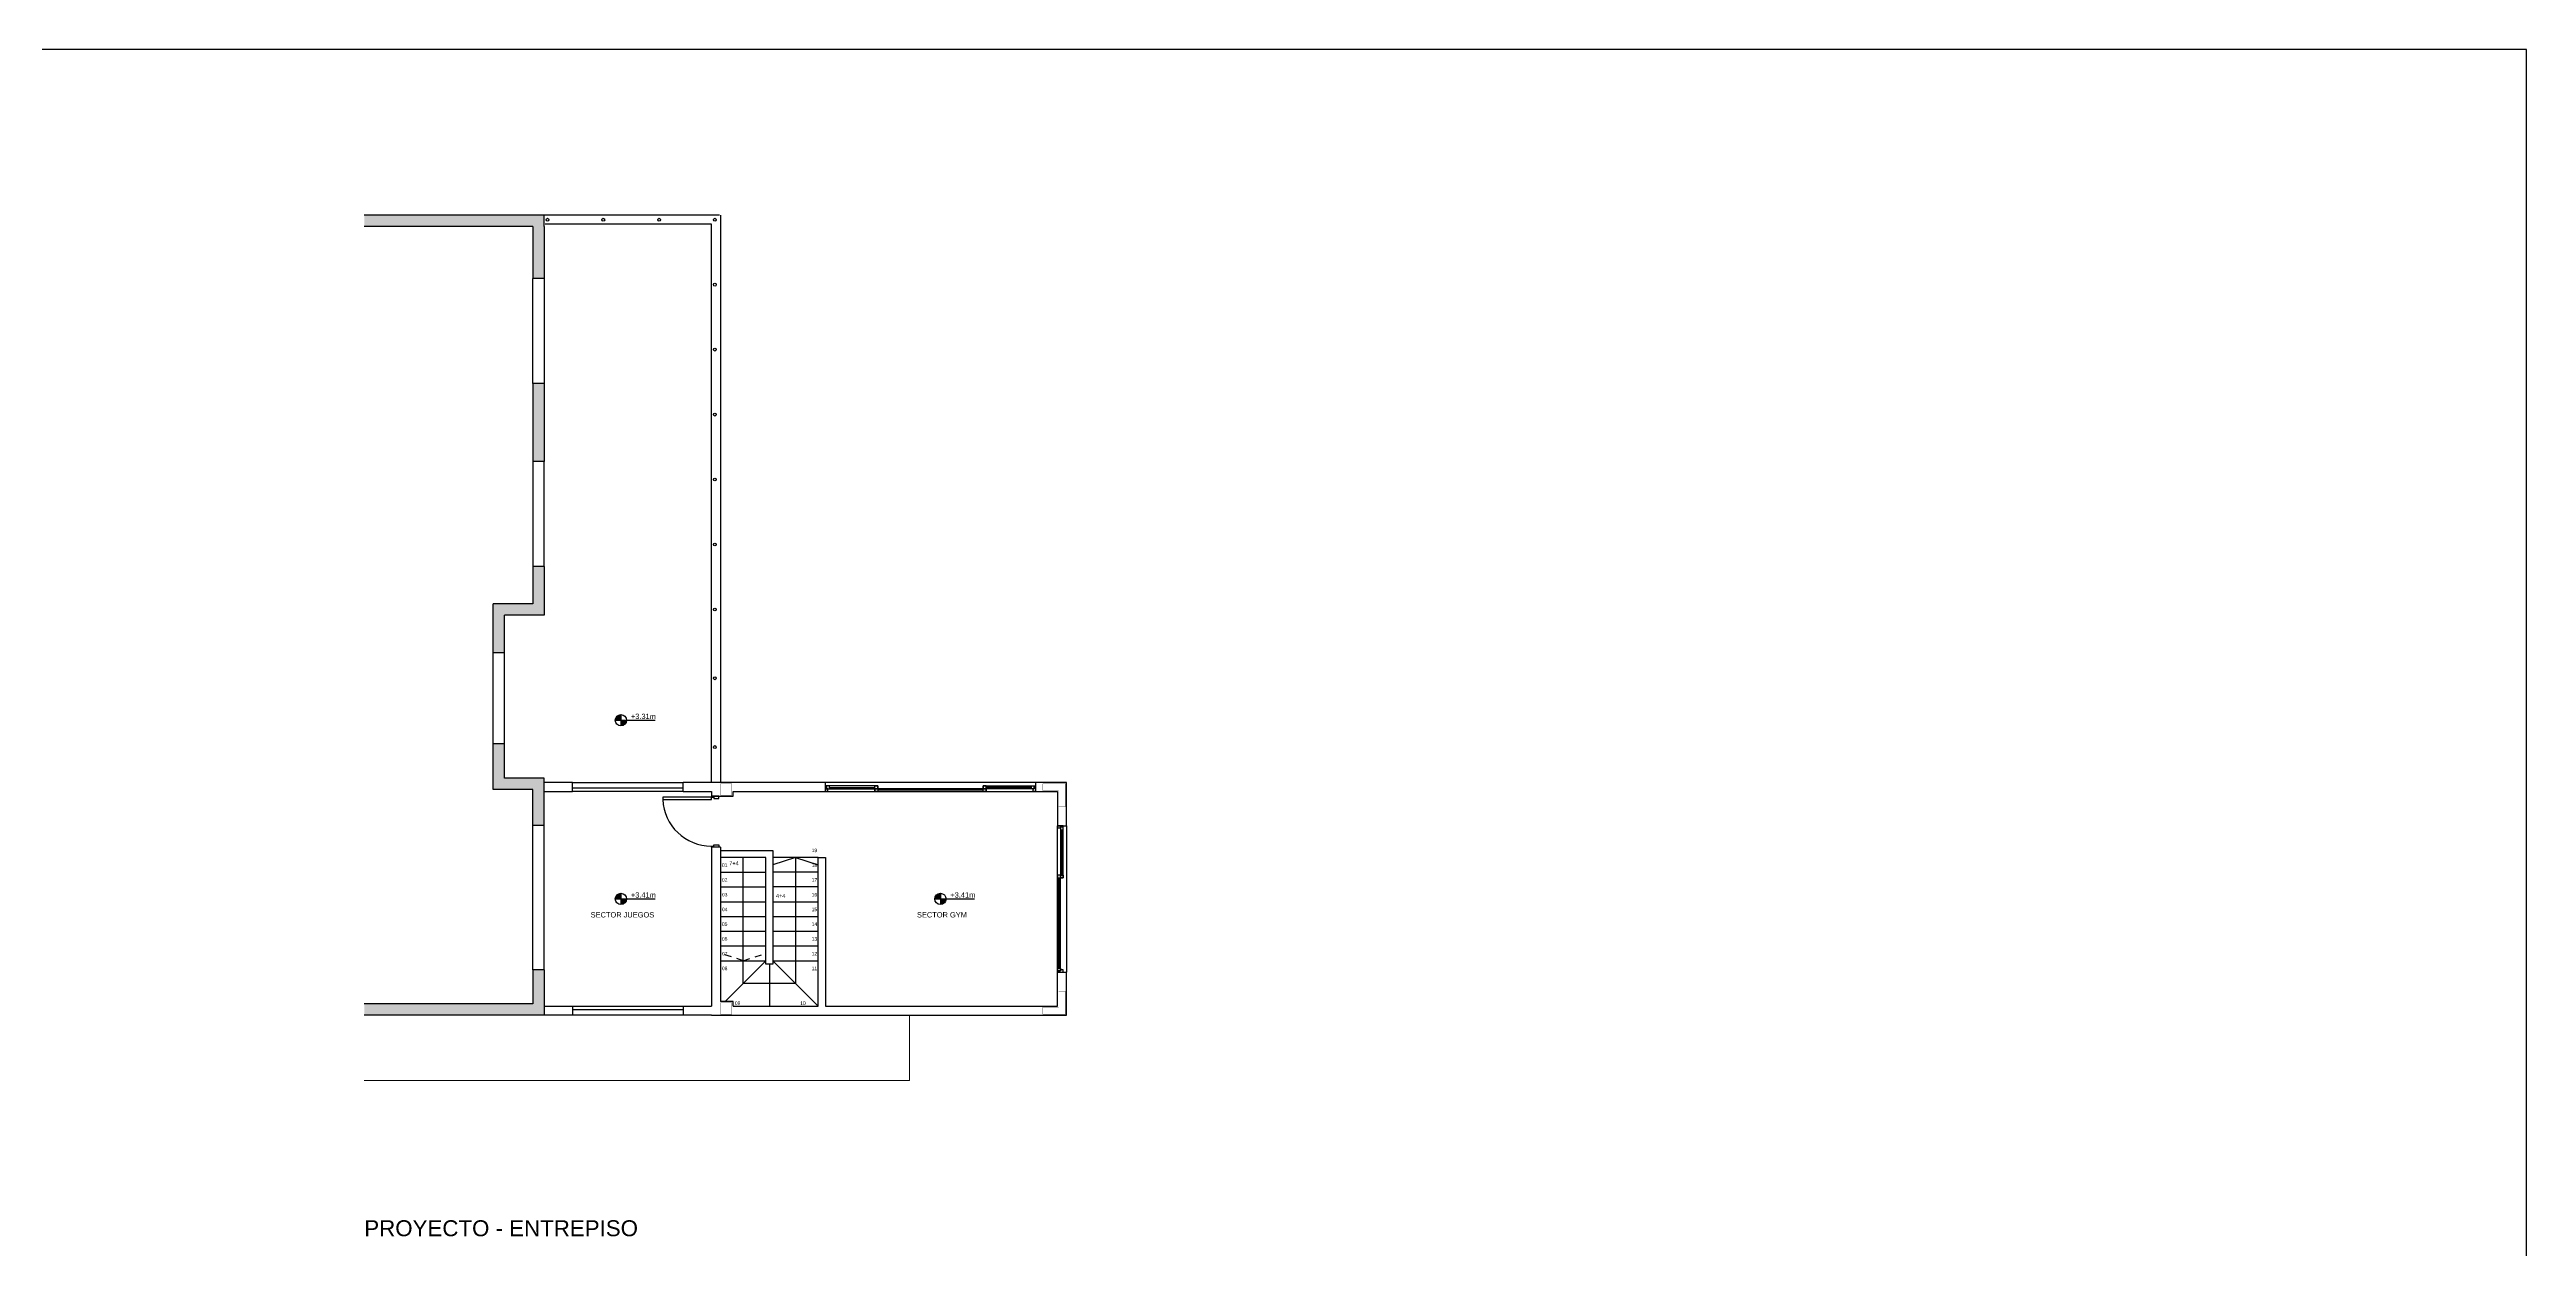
# Model space of a CAD drawing. Header units: millimetres. Extents: x 11902 to 12193, y 9935 to 10135.
# Drawn here: x 12024.78 to 12068.44, y 9992.33 to 10013.46 of the extents above; entities that cross this region are included whole.
import ezdxf

# ---------------------------------------------------------------- set-up
doc = ezdxf.new("R2010")
doc.units = ezdxf.units.MM
doc.linetypes.add('ACAD_ISO02W100', pattern=[15, 12, -3])
for name, color, linetype in [('0-HATCH', 7, 'Continuous'), ('01-MUROS', 7, 'Continuous'), ('02-CARPINTERÍAS', 62, 'Continuous'), ('03-PROYECCIONES', 14, 'Continuous')]:
    doc.layers.add(name, color=color, linetype=linetype)
doc.layers.add('06-SOLADOS', color=252, linetype='Continuous', lineweight=25)
doc.styles.get("Standard").update_dxf_attribs({"font": 'arial.ttf'})

msp = doc.modelspace()

# ---------------------------------------------------------------- hatches: boundary and pattern name
at = {"layer": '0-HATCH'}
h = msp.add_hatch(color=256, dxfattribs=at)
h.dxf.hatch_style = 1
h.paths.add_polyline_path([(12034.8525, 10001.7411, 0.4142136), (12034.7525, 10001.6411), (12034.8525, 10001.6411)])
h.paths.add_polyline_path([(12034.8525, 10001.6411), (12034.8525, 10001.5411, 0.4142136), (12034.9525, 10001.6411)])
h = msp.add_hatch(color=256, dxfattribs=at)
h.dxf.hatch_style = 1
h.paths.add_polyline_path([(12034.8525, 9998.5925, 0.4142136), (12034.7525, 9998.4925), (12034.8525, 9998.4925)])
h.paths.add_polyline_path([(12034.8525, 9998.4925), (12034.8525, 9998.3925, 0.4142136), (12034.9525, 9998.4925)])
h = msp.add_hatch(color=256, dxfattribs=at)
h.dxf.hatch_style = 1
h.paths.add_polyline_path([(12040.4829, 9998.5925, 0.4142136), (12040.3829, 9998.4925), (12040.4829, 9998.4925)])
h.paths.add_polyline_path([(12040.4829, 9998.4925), (12040.4829, 9998.3925, 0.4142136), (12040.5829, 9998.4925)])
at = {"layer": '01-MUROS'}
h = msp.add_hatch(color=253, dxfattribs=at)
h.dxf.hatch_style = 1
h.paths.add_polyline_path([(12030.3286, 9996.6425), (12030.3286, 9996.4425), (12033.4979, 9996.4425), (12033.4979, 9997.2425), (12033.2979, 9997.2425), (12033.2979, 9996.6425)])
h.paths.add_polyline_path([(12032.7979, 10000.6225), (12032.7979, 10001.2275), (12032.5979, 10001.2275), (12032.5979, 10000.4225), (12033.2979, 10000.4225), (12033.2979, 9999.7925), (12033.4979, 9999.7925), (12033.4979, 10000.6225)])
h.paths.add_polyline_path([(12032.5979, 10003.6925), (12032.5979, 10002.8275), (12032.7979, 10002.8275), (12032.7979, 10003.4925), (12033.4979, 10003.4925), (12033.4979, 10004.35), (12033.2979, 10004.35), (12033.2979, 10003.6925)])
h.paths.add_polyline_path([(12033.2979, 10007.575), (12033.2979, 10006.2), (12033.4979, 10006.2), (12033.4979, 10006.8875), (12033.4979, 10007.575)])
h.paths.add_polyline_path([(12030.3286, 10010.5425), (12030.3286, 10010.3425), (12033.2979, 10010.3425), (12033.2979, 10009.425), (12033.4979, 10009.425), (12033.4979, 10010.3425), (12033.4979, 10010.5425)])

# ---------------------------------------------------------------- linework, layer by layer
msp.add_line((12033.9979, 10000.5425), (12033.4979, 10000.5425))
at = {"color": 3}
msp.add_lwpolyline([(11996.9229, 9963.439), (12068.4403, 9963.439), (12068.4403, 10013.4612), (11996.9229, 10013.4612)], close=True, dxfattribs=at)
msp.add_lwpolyline([(12036.4479, 10000.3825), (12036.4479, 10000.3025), (12036.8279, 10000.3025), (12036.8279, 10000.3825), (12038.4579, 10000.3825), (12038.4579, 10000.5425), (12035.9479, 10000.5425)])
at = {"color": 97, "true_color": 0x2e8c22, "const_width": 0.005}
for points in [[(12036.6079, 10000.5225), (12036.6079, 10000.3225), (12036.8079, 10000.3225), (12036.8079, 10000.5225)], [(12036.6079, 9996.6625), (12036.6079, 9996.4625), (12036.8079, 9996.4625), (12036.8079, 9996.6625)]]:
    msp.add_lwpolyline(points, close=True, dxfattribs=at)
for points in [[(12042.6879, 10000.5225), (12042.2879, 10000.5225), (12042.2879, 10000.4025), (12042.5679, 10000.4025), (12042.5679, 10000.1225), (12042.6879, 10000.1225), (12042.6879, 10000.5225)], [(12042.6879, 9996.4625), (12042.2879, 9996.4625), (12042.2879, 9996.5825), (12042.5679, 9996.5825), (12042.5679, 9996.8625), (12042.6879, 9996.8625), (12042.6879, 9996.4625)]]:
    msp.add_lwpolyline(points, dxfattribs=at)
at = {"layer": '0-HATCH'}
for p, q in [((12034.8525, 10001.7411), (12034.8525, 10001.5411)), ((12034.7525, 10001.6411), (12035.4525, 10001.6411)), ((12034.7525, 9998.4925), (12035.4525, 9998.4925)), ((12034.8525, 9998.5925), (12034.8525, 9998.3925)), ((12040.3829, 9998.4925), (12041.0829, 9998.4925)), ((12040.4829, 9998.5925), (12040.4829, 9998.3925)), ((12033.9979, 9996.4425), (12030.3286, 9996.4425)), ((12036.4479, 9996.4425), (12035.9479, 9996.4425))]:
    msp.add_line(p, q, dxfattribs=at)
for centre in [(12034.8525, 10001.6411), (12034.8525, 9998.4925), (12040.4829, 9998.4925)]:
    msp.add_circle(centre, 0.1, dxfattribs=at)
at = {"layer": '01-MUROS'}
for p, q in [((12036.5879, 10010.5425), (12033.4979, 10010.5425)), ((12036.6079, 10010.5425), (12036.6079, 10000.5425)), ((12033.2979, 10010.3425), (12030.3286, 10010.3425)), ((12033.2979, 10010.3425), (12033.2979, 10009.425)), ((12033.4979, 10010.3425), (12033.4979, 10009.425)), ((12033.4979, 10009.425), (12033.2979, 10009.425)), ((12033.2979, 10007.575), (12033.2979, 10006.2)), ((12033.4979, 10007.575), (12033.2979, 10007.575)), ((12033.4979, 10007.575), (12033.4979, 10006.2)), ((12033.4979, 10006.8875), (12033.4979, 10006.2)), ((12033.4979, 10006.2), (12033.2979, 10006.2)), ((12033.2979, 10004.35), (12033.2979, 10003.6925)), ((12033.4979, 10004.35), (12033.2979, 10004.35)), ((12033.4979, 10004.35), (12033.4979, 10003.4925)), ((12033.4979, 10004.35), (12033.4979, 10003.6925)), ((12033.2979, 10003.6925), (12032.5979, 10003.6925)), ((12032.5979, 10002.8275), (12032.5979, 10003.6925)), ((12033.4979, 10003.4925), (12032.7979, 10003.4925)), ((12032.7979, 10002.8275), (12032.7979, 10003.4925)), ((12032.7979, 10002.8275), (12032.5979, 10002.8275)), ((12032.5979, 10000.4225), (12032.5979, 10001.2275)), ((12032.7979, 10001.2275), (12032.5979, 10001.2275)), ((12032.7979, 10000.6225), (12032.7979, 10001.2275)), ((12033.2979, 10000.4225), (12032.5979, 10000.4225)), ((12033.4979, 10000.6225), (12032.7979, 10000.6225)), ((12033.2979, 9999.7925), (12033.2979, 10000.4225)), ((12033.4979, 9999.7925), (12033.4979, 10000.6225)), ((12033.9979, 10000.3825), (12033.9979, 10000.5425)), ((12033.2979, 9997.2425), (12033.2979, 9999.7925)), ((12033.2979, 9999.7925), (12033.4979, 9999.7925)), ((12033.4979, 9997.2425), (12033.4979, 9999.7925)), ((12038.3279, 9999.2225), (12038.4579, 9999.2225)), ((12038.4579, 9999.2225), (12038.4579, 9996.6025)), ((12033.4979, 9997.2425), (12033.2979, 9997.2425)), ((12033.2979, 9997.2425), (12033.2979, 9996.6425)), ((12033.4979, 9997.2425), (12033.4979, 9996.4425)), ((12042.5479, 9997.2025), (12042.7079, 9997.2025)), ((12042.7079, 9996.4425), (12042.7079, 9997.2025)), ((12033.2979, 9996.6425), (12030.3286, 9996.6425)), ((12033.9979, 9996.6025), (12033.9979, 9996.4425))]:
    msp.add_line(p, q, dxfattribs=at)
for points in [[(12033.4979, 10010.3425), (12033.4979, 10010.3425), (12033.4979, 10010.5425), (12030.3286, 10010.5425)], [(12036.4479, 10000.5425), (12036.4479, 10010.3825), (12033.5179, 10010.3825)], [(12033.4979, 10000.3825), (12033.9979, 10000.3825)], [(12035.9479, 10000.3825), (12035.9479, 10000.5425)], [(12035.9479, 10000.3825), (12036.4479, 10000.3825)], [(12036.6079, 9999.4025), (12036.4479, 9999.4025), (12036.4479, 9996.6025)], [(12036.6079, 9999.4025), (12036.6079, 9996.6825)], [(12036.8279, 9996.6025), (12038.3279, 9996.6025), (12038.3279, 9999.2225)], [(12038.4579, 9996.6025), (12042.5479, 9996.6025), (12042.5479, 9997.2025)], [(12033.4979, 9996.6025), (12033.9979, 9996.6025)], [(12035.9479, 9996.6025), (12035.9479, 9996.4425)], [(12035.9479, 9996.6025), (12036.4479, 9996.6025)], [(12036.4479, 9996.4425), (12042.7079, 9996.4425)], [(12036.8279, 9996.6025), (12036.8279, 9996.6825), (12036.6079, 9996.6825)]]:
    msp.add_lwpolyline(points, dxfattribs=at)
msp.add_lwpolyline([(12042.1579, 10000.3825), (12042.5479, 10000.3825), (12042.5479, 9999.7825), (12042.7079, 9999.7825), (12042.7079, 10000.5425), (12042.1579, 10000.5425)], close=True, dxfattribs=at)
at = {"layer": '02-CARPINTERÍAS'}
for p, q in [((12033.2979, 10007.575), (12033.2979, 10009.425)), ((12033.4979, 10009.425), (12033.4979, 10007.575)), ((12033.2979, 10006.2), (12033.2979, 10004.35)), ((12033.4979, 10004.35), (12033.4979, 10006.2)), ((12032.5979, 10001.2275), (12032.5979, 10002.8275)), ((12032.7979, 10001.2275), (12032.7979, 10002.8275)), ((12033.9979, 10000.5425), (12035.9479, 10000.5425)), ((12035.9479, 10000.4425), (12033.9979, 10000.4425)), ((12035.9479, 10000.3825), (12033.9979, 10000.3825)), ((12042.1579, 10000.5425), (12038.4579, 10000.5425)), ((12038.4579, 10000.3825), (12042.1579, 10000.3825)), ((12038.4579, 10000.3825), (12042.1579, 10000.3825)), ((12038.5279, 10000.4575), (12039.3279, 10000.4575)), ((12041.2379, 10000.4075), (12039.3779, 10000.4075)), ((12042.0879, 10000.4575), (12041.2879, 10000.4575)), ((12042.5479, 9997.2025), (12042.5479, 9999.7825)), ((12042.5479, 9997.2025), (12042.5479, 9999.7825)), ((12042.5479, 9997.2025), (12042.5479, 9999.7825)), ((12042.6229, 9999.7125), (12042.6229, 9998.9125)), ((12042.7079, 9999.7825), (12042.7079, 9997.2025)), ((12042.5729, 9998.8625), (12042.5729, 9997.2725)), ((12033.9979, 9996.6025), (12035.9479, 9996.6025)), ((12033.9979, 9996.5425), (12035.9479, 9996.5425)), ((12035.9479, 9996.4425), (12033.9979, 9996.4425))]:
    msp.add_line(p, q, dxfattribs=at)
for points in [[(12038.4979, 10000.4325), (12038.4779, 10000.4325), (12038.4779, 10000.4825), (12038.4579, 10000.4825), (12038.4579, 10000.3825), (12038.4979, 10000.3825)], [(12038.4779, 10000.4825), (12038.4779, 10000.4325), (12039.3779, 10000.4325), (12039.3779, 10000.4825)], [(12038.4779, 10000.4325), (12038.5279, 10000.4325), (12038.5279, 10000.4825), (12038.4779, 10000.4825)], [(12039.3779, 10000.4325), (12039.3279, 10000.4325), (12039.3279, 10000.4825), (12039.3779, 10000.4825)], [(12041.2879, 10000.4325), (12039.3279, 10000.4325), (12039.3279, 10000.3825), (12041.2879, 10000.3825)], [(12039.3779, 10000.3825), (12039.3279, 10000.3825), (12039.3279, 10000.4325), (12039.3779, 10000.4325)], [(12042.1379, 10000.4825), (12042.1379, 10000.4325), (12041.2379, 10000.4325), (12041.2379, 10000.4825)], [(12041.2379, 10000.4325), (12041.2879, 10000.4325), (12041.2879, 10000.4825), (12041.2379, 10000.4825)], [(12041.2879, 10000.3825), (12041.2379, 10000.3825), (12041.2379, 10000.4325), (12041.2879, 10000.4325)], [(12042.1379, 10000.4325), (12042.0879, 10000.4325), (12042.0879, 10000.4825), (12042.1379, 10000.4825)], [(12042.1179, 10000.4325), (12042.1379, 10000.4325), (12042.1379, 10000.4825), (12042.1579, 10000.4825), (12042.1579, 10000.3825), (12042.1179, 10000.3825)], [(12035.5879, 10000.2825), (12035.5879, 10000.2425), (12036.4479, 10000.2425), (12036.4479, 10000.2825)], [(12036.4879, 10000.2625), (12036.5779, 10000.2625), (12036.5779, 10000.3025), (12036.4479, 10000.3025), (12036.4479, 10000.2825), (12036.4879, 10000.2825)], [(12042.5979, 9999.7425), (12042.5979, 9999.7625), (12042.6479, 9999.7625), (12042.6479, 9999.7825), (12042.5479, 9999.7825), (12042.5479, 9999.7425)], [(12042.6479, 9999.7625), (12042.5979, 9999.7625), (12042.5979, 9998.8625), (12042.6479, 9998.8625)], [(12042.5979, 9999.7625), (12042.5979, 9999.7125), (12042.6479, 9999.7125), (12042.6479, 9999.7625)], [(12036.4879, 9999.4425), (12036.5779, 9999.4425), (12036.5779, 9999.4025), (12036.4479, 9999.4025), (12036.4479, 9999.4225), (12036.4879, 9999.4225)], [(12042.5979, 9998.9125), (12042.5479, 9998.9125), (12042.5479, 9997.2225), (12042.5979, 9997.2225)], [(12042.5479, 9998.9125), (12042.5479, 9998.8625), (12042.5979, 9998.8625), (12042.5979, 9998.9125)], [(12042.5979, 9998.8625), (12042.5979, 9998.9125), (12042.6479, 9998.9125), (12042.6479, 9998.8625)], [(12042.5479, 9997.2225), (12042.5479, 9997.2725), (12042.5979, 9997.2725), (12042.5979, 9997.2225)], [(12042.5979, 9997.2425), (12042.5979, 9997.2225), (12042.5479, 9997.2225), (12042.5479, 9997.2025), (12042.6479, 9997.2025), (12042.6479, 9997.2425)]]:
    msp.add_lwpolyline(points, close=True, dxfattribs=at)
msp.add_lwpolyline([(12036.6079, 9999.3425), (12037.5279, 9999.3425), (12037.5279, 9997.3393), (12037.4079, 9997.3393), (12037.4079, 9999.2225), (12036.6079, 9999.2225)], dxfattribs=at)
for centre in [(12033.5579, 10010.4625), (12034.5413, 10010.4625), (12035.5246, 10010.4625), (12036.5079, 10010.4625), (12036.5079, 10009.3175), (12036.5079, 10008.1725), (12036.5079, 10007.0275), (12036.5079, 10005.8825), (12036.5079, 10004.7375), (12036.5079, 10003.5925), (12036.5079, 10002.3809), (12036.5079, 10001.1692)]:
    msp.add_circle(centre, 0.025, dxfattribs=at)
msp.add_arc((12036.4479, 10000.2825), 0.86, 182.66588, 270, dxfattribs=at)
at = {"layer": '03-PROYECCIONES'}
for points in [[(12037.9279, 9999.2225), (12037.9279, 9997.0025), (12037.0079, 9997.0025)], [(12037.0079, 9997.0025), (12037.0079, 9999.2225)], [(12037.9279, 9999.2225), (12037.5279, 9999.0925)], [(12037.9279, 9999.2225), (12038.3279, 9999.0925)]]:
    msp.add_lwpolyline(points, dxfattribs=at)
at = {"layer": '03-PROYECCIONES', "linetype": 'ACAD_ISO02W100', "ltscale": 0.01}
for points in [[(12037.0079, 9997.4025), (12036.6079, 9997.5325)], [(12037.0079, 9997.4025), (12037.4079, 9997.5325)]]:
    msp.add_lwpolyline(points, dxfattribs=at)
at = {"layer": '06-SOLADOS'}
for p, q in [((12038.3279, 9999.2225), (12037.5279, 9999.2225)), ((12036.6079, 9998.9625), (12037.4079, 9998.9625)), ((12036.6079, 9998.7025), (12037.4079, 9998.7025)), ((12038.3279, 9998.9625), (12037.5279, 9998.9625)), ((12038.3279, 9998.7025), (12037.5279, 9998.7025)), ((12036.6079, 9998.4425), (12037.4079, 9998.4425)), ((12036.6079, 9998.1825), (12037.4079, 9998.1825)), ((12037.5279, 9998.4425), (12038.3279, 9998.4425)), ((12037.5279, 9998.1825), (12038.3279, 9998.1825)), ((12036.6079, 9997.9225), (12037.4079, 9997.9225)), ((12037.5279, 9997.9225), (12038.3279, 9997.9225)), ((12036.6079, 9997.6625), (12037.4079, 9997.6625)), ((12036.6079, 9997.4025), (12037.4079, 9997.4025)), ((12036.6879, 9996.6825), (12037.4079, 9997.4025)), ((12037.4679, 9997.3393), (12037.4679, 9996.6025)), ((12037.5279, 9997.6625), (12038.3279, 9997.6625)), ((12037.5279, 9997.4025), (12038.3279, 9997.4025)), ((12038.3279, 9996.6025), (12037.5279, 9997.4025))]:
    msp.add_line(p, q, dxfattribs=at)
at = {"layer": '06-SOLADOS', "lineweight": 9}
msp.add_line((12039.9379, 9995.2925), (12039.9379, 9996.4425), dxfattribs=at)
msp.add_lwpolyline([(12030.3286, 9995.2925), (12039.9379, 9995.2925)], dxfattribs=at)

# ---------------------------------------------------------------- texts
at = {"attachment_point": 1}
for s, width, insert, char_height in [('+3.31m', 1.470858, (12035.0275, 10001.7569), 0.09375), ('7+4', 1.470858, (12036.762, 9999.1561), 0.07031), ('+3.41m', 1.470858, (12035.0275, 9998.6083), 0.09375), ('+3.41m', 1.470858, (12040.6579, 9998.6083), 0.09375), ('\\pi0.18147;SECTOR JUEGOS', 1.470858, (12034.1365, 9998.2589), 0.09375), ('4+4', 1.470858, (12037.5837, 9998.5813), 0.07031), ('\\pi0.3031;SECTOR GYM', 1.470858, (12039.7669, 9998.2589), 0.09375), ('PROYECTO - ENTREPISO', 6.715815, (12030.3286, 9992.8292), 0.28125)]:
    msp.add_mtext_dynamic_manual_height_columns(s, width=width, gutter_width=12.5, heights=[0], dxfattribs=dict(at, insert=insert, char_height=char_height))
at = {"layer": '03-PROYECCIONES', "char_height": 0.0625}
for s, insert, attachment_point in [('01', (12036.6321, 9999.1186), 1), ('19', (12038.2142, 9999.3786), 1), ('18', (12038.2142, 9999.1186), 1), ('02', (12036.6321, 9998.8586), 1), ('17', (12038.2142, 9998.8586), 1), ('03', (12036.6321, 9998.5986), 1), ('04', (12036.6321, 9998.3386), 1), ('16', (12038.2142, 9998.5986), 1), ('15', (12038.2142, 9998.3386), 1), ('05', (12036.6321, 9998.0786), 1), ('06', (12036.6321, 9997.8186), 1), ('14', (12038.2142, 9998.0786), 1), ('13', (12038.2142, 9997.8186), 1), ('07', (12036.6321, 9997.5586), 1), ('08', (12036.6321, 9997.2986), 1), ('12', (12038.2142, 9997.5586), 1), ('11', (12038.2142, 9997.2986), 1), ('09', (12036.86, 9996.6867), 1), ('10', (12038.1094, 9996.6867), 3)]:
    msp.add_mtext_dynamic_manual_height_columns(s, width=1.470858, gutter_width=12.5, heights=[0], dxfattribs=dict(at, insert=insert, attachment_point=attachment_point))

doc.saveas('drawing.dxf')
